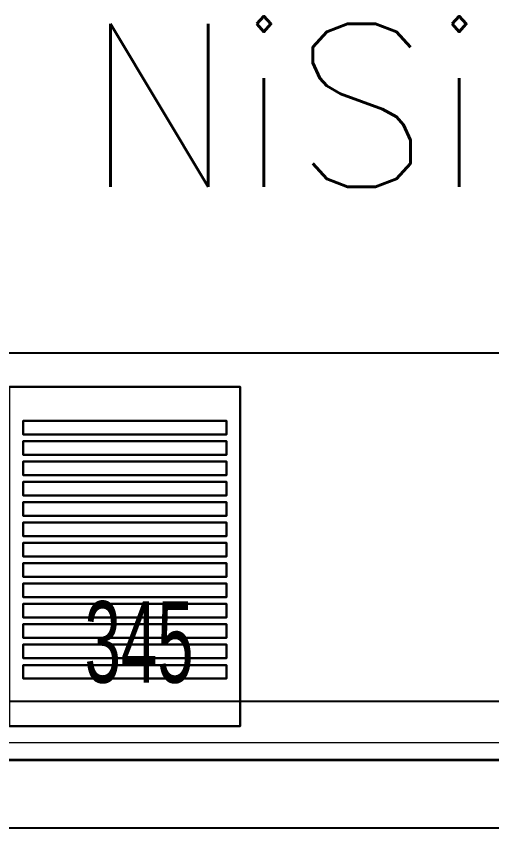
# Model space of a CAD drawing. Header units: inches. Extents: x -7543 to -822, y 102837 to 190349.
# Drawn here: x -833.70538 to -833.69136, y 102837.12568 to 102837.14962 of the extents above; entities that cross this region are included whole.
import ezdxf

# ---------------------------------------------------------------- set-up
doc = ezdxf.new("R2010")
doc.units = ezdxf.units.IN
doc.header["$MEASUREMENT"] = 0
doc.linetypes.add('DASHDOTX2', pattern=[2, 1, -0.5, 0, -0.5])
for name, color, linetype, lineweight in [('AKS', 1, 'Continuous', 25), ('ICOL', 55, 'Continuous', 25), ('SIVA', 150, 'Continuous', 15), ('YAZI', 7, 'Continuous', 25)]:
    doc.layers.add(name, color=color, linetype=linetype, lineweight=lineweight)
doc.layers.add('DUVAR', color=7, linetype='Continuous', lineweight=35, true_color=0xfc4642)
doc.layers.add('TEFRİŞ', color=7, linetype='Continuous', lineweight=25, true_color=0x78462c)
doc.styles.add('OLCU', font='tromand.shx', dxfattribs={"width": 0.6, "height": 12})
doc.styles.add('TXTX', font='TXTX')

msp = doc.modelspace()

# ---------------------------------------------------------------- linework, layer by layer
at = {"layer": 'AKS', "linetype": 'DASHDOTX2', "ltscale": 10}
msp.add_line((-834.124563, 102837.125684), (-833.660261, 102837.125684), dxfattribs=at)
at = {"layer": 'DUVAR'}
msp.add_line((-833.736261, 102837.127684), (-833.670261, 102837.127684), dxfattribs=at)
at = {"layer": 'ICOL'}
msp.add_line((-833.736261, 102837.129419), (-833.667261, 102837.129419), dxfattribs=at)
at = {"layer": 'SIVA'}
msp.add_line((-833.669761, 102837.128184), (-833.736761, 102837.128184), dxfattribs=at)
at = {"layer": 'TEFRİŞ'}
for p, q in [((-833.667761, 102837.139684), (-833.732241, 102837.139684)), ((-833.684297, 102837.139684), (-833.715706, 102837.139684))]:
    msp.add_line(p, q, dxfattribs=at)
for points in [[(-833.698782, 102837.138684, -0.000127), (-833.705582, 102837.138684, -0.000127), (-833.705582, 102837.138684), (-833.698782, 102837.138684)], [(-833.705582, 102837.128684), (-833.705582, 102837.138684), (-833.698782, 102837.138684), (-833.698782, 102837.128684)], [(-833.698782, 102837.128684, -0.000127), (-833.698782, 102837.138684, -0.000127), (-833.698782, 102837.138684), (-833.698782, 102837.128684)], [(-833.699182, 102837.137684, -0.000127), (-833.705182, 102837.137684, -0.000127), (-833.705182, 102837.137684, 0.000073), (-833.699182, 102837.137684, 0.000073)], [(-833.705182, 102837.137284, -0.000127), (-833.705182, 102837.137684, -0.000127), (-833.705182, 102837.137684, 0.000073), (-833.705182, 102837.137284, 0.000073)], [(-833.699182, 102837.137284, -0.000127), (-833.699182, 102837.137684, -0.000127), (-833.699182, 102837.137684, 0.000073), (-833.699182, 102837.137284, 0.000073)], [(-833.705182, 102837.137284, -0.000127), (-833.699182, 102837.137284, -0.000127), (-833.699182, 102837.137284, 0.000073), (-833.705182, 102837.137284, 0.000073)], [(-833.699182, 102837.137084, -0.000127), (-833.705182, 102837.137084, -0.000127), (-833.705182, 102837.137084, 0.000073), (-833.699182, 102837.137084, 0.000073)], [(-833.705182, 102837.136684, -0.000127), (-833.705182, 102837.137084, -0.000127), (-833.705182, 102837.137084, 0.000073), (-833.705182, 102837.136684, 0.000073)], [(-833.699182, 102837.136684, -0.000127), (-833.699182, 102837.137084, -0.000127), (-833.699182, 102837.137084, 0.000073), (-833.699182, 102837.136684, 0.000073)], [(-833.705182, 102837.136684, -0.000127), (-833.699182, 102837.136684, -0.000127), (-833.699182, 102837.136684, 0.000073), (-833.705182, 102837.136684, 0.000073)], [(-833.699182, 102837.136484, -0.000127), (-833.705182, 102837.136484, -0.000127), (-833.705182, 102837.136484, 0.000073), (-833.699182, 102837.136484, 0.000073)], [(-833.705182, 102837.136084, -0.000127), (-833.705182, 102837.136484, -0.000127), (-833.705182, 102837.136484, 0.000073), (-833.705182, 102837.136084, 0.000073)], [(-833.699182, 102837.136084, -0.000127), (-833.699182, 102837.136484, -0.000127), (-833.699182, 102837.136484, 0.000073), (-833.699182, 102837.136084, 0.000073)], [(-833.705182, 102837.136084, -0.000127), (-833.699182, 102837.136084, -0.000127), (-833.699182, 102837.136084, 0.000073), (-833.705182, 102837.136084, 0.000073)], [(-833.699182, 102837.135884, -0.000127), (-833.705182, 102837.135884, -0.000127), (-833.705182, 102837.135884, 0.000073), (-833.699182, 102837.135884, 0.000073)], [(-833.705182, 102837.135484, -0.000127), (-833.705182, 102837.135884, -0.000127), (-833.705182, 102837.135884, 0.000073), (-833.705182, 102837.135484, 0.000073)], [(-833.699182, 102837.135484, -0.000127), (-833.699182, 102837.135884, -0.000127), (-833.699182, 102837.135884, 0.000073), (-833.699182, 102837.135484, 0.000073)], [(-833.705182, 102837.135484, -0.000127), (-833.699182, 102837.135484, -0.000127), (-833.699182, 102837.135484, 0.000073), (-833.705182, 102837.135484, 0.000073)], [(-833.699182, 102837.135284, -0.000127), (-833.705182, 102837.135284, -0.000127), (-833.705182, 102837.135284, 0.000073), (-833.699182, 102837.135284, 0.000073)], [(-833.705182, 102837.134884, -0.000127), (-833.705182, 102837.135284, -0.000127), (-833.705182, 102837.135284, 0.000073), (-833.705182, 102837.134884, 0.000073)], [(-833.699182, 102837.134884, -0.000127), (-833.699182, 102837.135284, -0.000127), (-833.699182, 102837.135284, 0.000073), (-833.699182, 102837.134884, 0.000073)], [(-833.705182, 102837.134884, -0.000127), (-833.699182, 102837.134884, -0.000127), (-833.699182, 102837.134884, 0.000073), (-833.705182, 102837.134884, 0.000073)], [(-833.699182, 102837.134684, -0.000127), (-833.705182, 102837.134684, -0.000127), (-833.705182, 102837.134684, 0.000073), (-833.699182, 102837.134684, 0.000073)], [(-833.705182, 102837.134284, -0.000127), (-833.705182, 102837.134684, -0.000127), (-833.705182, 102837.134684, 0.000073), (-833.705182, 102837.134284, 0.000073)], [(-833.699182, 102837.134284, -0.000127), (-833.699182, 102837.134684, -0.000127), (-833.699182, 102837.134684, 0.000073), (-833.699182, 102837.134284, 0.000073)], [(-833.705182, 102837.134284, -0.000127), (-833.699182, 102837.134284, -0.000127), (-833.699182, 102837.134284, 0.000073), (-833.705182, 102837.134284, 0.000073)], [(-833.699182, 102837.134084, -0.000127), (-833.705182, 102837.134084, -0.000127), (-833.705182, 102837.134084, 0.000073), (-833.699182, 102837.134084, 0.000073)], [(-833.705182, 102837.133684, -0.000127), (-833.705182, 102837.134084, -0.000127), (-833.705182, 102837.134084, 0.000073), (-833.705182, 102837.133684, 0.000073)], [(-833.699182, 102837.133684, -0.000127), (-833.699182, 102837.134084, -0.000127), (-833.699182, 102837.134084, 0.000073), (-833.699182, 102837.133684, 0.000073)], [(-833.705182, 102837.133684, -0.000127), (-833.699182, 102837.133684, -0.000127), (-833.699182, 102837.133684, 0.000073), (-833.705182, 102837.133684, 0.000073)], [(-833.699182, 102837.133484, -0.000127), (-833.705182, 102837.133484, -0.000127), (-833.705182, 102837.133484, 0.000073), (-833.699182, 102837.133484, 0.000073)], [(-833.705182, 102837.133084, -0.000127), (-833.705182, 102837.133484, -0.000127), (-833.705182, 102837.133484, 0.000073), (-833.705182, 102837.133084, 0.000073)], [(-833.699182, 102837.133084, -0.000127), (-833.699182, 102837.133484, -0.000127), (-833.699182, 102837.133484, 0.000073), (-833.699182, 102837.133084, 0.000073)], [(-833.705182, 102837.133084, -0.000127), (-833.699182, 102837.133084, -0.000127), (-833.699182, 102837.133084, 0.000073), (-833.705182, 102837.133084, 0.000073)], [(-833.699182, 102837.132884, -0.000127), (-833.705182, 102837.132884, -0.000127), (-833.705182, 102837.132884, 0.000073), (-833.699182, 102837.132884, 0.000073)], [(-833.705182, 102837.132484, -0.000127), (-833.705182, 102837.132884, -0.000127), (-833.705182, 102837.132884, 0.000073), (-833.705182, 102837.132484, 0.000073)], [(-833.699182, 102837.132484, -0.000127), (-833.699182, 102837.132884, -0.000127), (-833.699182, 102837.132884, 0.000073), (-833.699182, 102837.132484, 0.000073)], [(-833.705182, 102837.132484, -0.000127), (-833.699182, 102837.132484, -0.000127), (-833.699182, 102837.132484, 0.000073), (-833.705182, 102837.132484, 0.000073)], [(-833.699182, 102837.132284, -0.000127), (-833.705182, 102837.132284, -0.000127), (-833.705182, 102837.132284, 0.000073), (-833.699182, 102837.132284, 0.000073)], [(-833.705182, 102837.131884, -0.000127), (-833.705182, 102837.132284, -0.000127), (-833.705182, 102837.132284, 0.000073), (-833.705182, 102837.131884, 0.000073)], [(-833.699182, 102837.131884, -0.000127), (-833.699182, 102837.132284, -0.000127), (-833.699182, 102837.132284, 0.000073), (-833.699182, 102837.131884, 0.000073)], [(-833.705182, 102837.131884, -0.000127), (-833.699182, 102837.131884, -0.000127), (-833.699182, 102837.131884, 0.000073), (-833.705182, 102837.131884, 0.000073)], [(-833.699182, 102837.131684, -0.000127), (-833.705182, 102837.131684, -0.000127), (-833.705182, 102837.131684, 0.000073), (-833.699182, 102837.131684, 0.000073)], [(-833.705182, 102837.131284, -0.000127), (-833.705182, 102837.131684, -0.000127), (-833.705182, 102837.131684, 0.000073), (-833.705182, 102837.131284, 0.000073)], [(-833.699182, 102837.131284, -0.000127), (-833.699182, 102837.131684, -0.000127), (-833.699182, 102837.131684, 0.000073), (-833.699182, 102837.131284, 0.000073)], [(-833.705182, 102837.131284, -0.000127), (-833.699182, 102837.131284, -0.000127), (-833.699182, 102837.131284, 0.000073), (-833.705182, 102837.131284, 0.000073)], [(-833.699182, 102837.131084, -0.000127), (-833.705182, 102837.131084, -0.000127), (-833.705182, 102837.131084, 0.000073), (-833.699182, 102837.131084, 0.000073)], [(-833.705182, 102837.130684, -0.000127), (-833.705182, 102837.131084, -0.000127), (-833.705182, 102837.131084, 0.000073), (-833.705182, 102837.130684, 0.000073)], [(-833.699182, 102837.130684, -0.000127), (-833.699182, 102837.131084, -0.000127), (-833.699182, 102837.131084, 0.000073), (-833.699182, 102837.130684, 0.000073)], [(-833.705182, 102837.130684, -0.000127), (-833.699182, 102837.130684, -0.000127), (-833.699182, 102837.130684, 0.000073), (-833.705182, 102837.130684, 0.000073)], [(-833.699182, 102837.130484, -0.000127), (-833.705182, 102837.130484, -0.000127), (-833.705182, 102837.130484, 0.000073), (-833.699182, 102837.130484, 0.000073)], [(-833.705182, 102837.130084, -0.000127), (-833.705182, 102837.130484, -0.000127), (-833.705182, 102837.130484, 0.000073), (-833.705182, 102837.130084, 0.000073)], [(-833.699182, 102837.130084, -0.000127), (-833.699182, 102837.130484, -0.000127), (-833.699182, 102837.130484, 0.000073), (-833.699182, 102837.130084, 0.000073)], [(-833.705182, 102837.130084, -0.000127), (-833.699182, 102837.130084, -0.000127), (-833.699182, 102837.130084, 0.000073), (-833.705182, 102837.130084, 0.000073)], [(-833.705582, 102837.128684, -0.000127), (-833.698782, 102837.128684, -0.000127), (-833.698782, 102837.128684), (-833.705582, 102837.128684)]]:
    msp.add_3dface(points, dxfattribs=at)

# ---------------------------------------------------------------- texts
at = {"layer": 'ICOL', "insert": (-833.701761, 102837.131147), "char_height": 0.0024, "attachment_point": 5, "style": 'OLCU'}
msp.add_mtext('\\A1;345', dxfattribs=at)
at = {"layer": 'YAZI', "style": 'TXTX'}
msp.add_text('MUTFAK NiSi', height=0.0048, dxfattribs=at).set_placement((-833.7312, 102837.144589))

doc.saveas('drawing.dxf')
